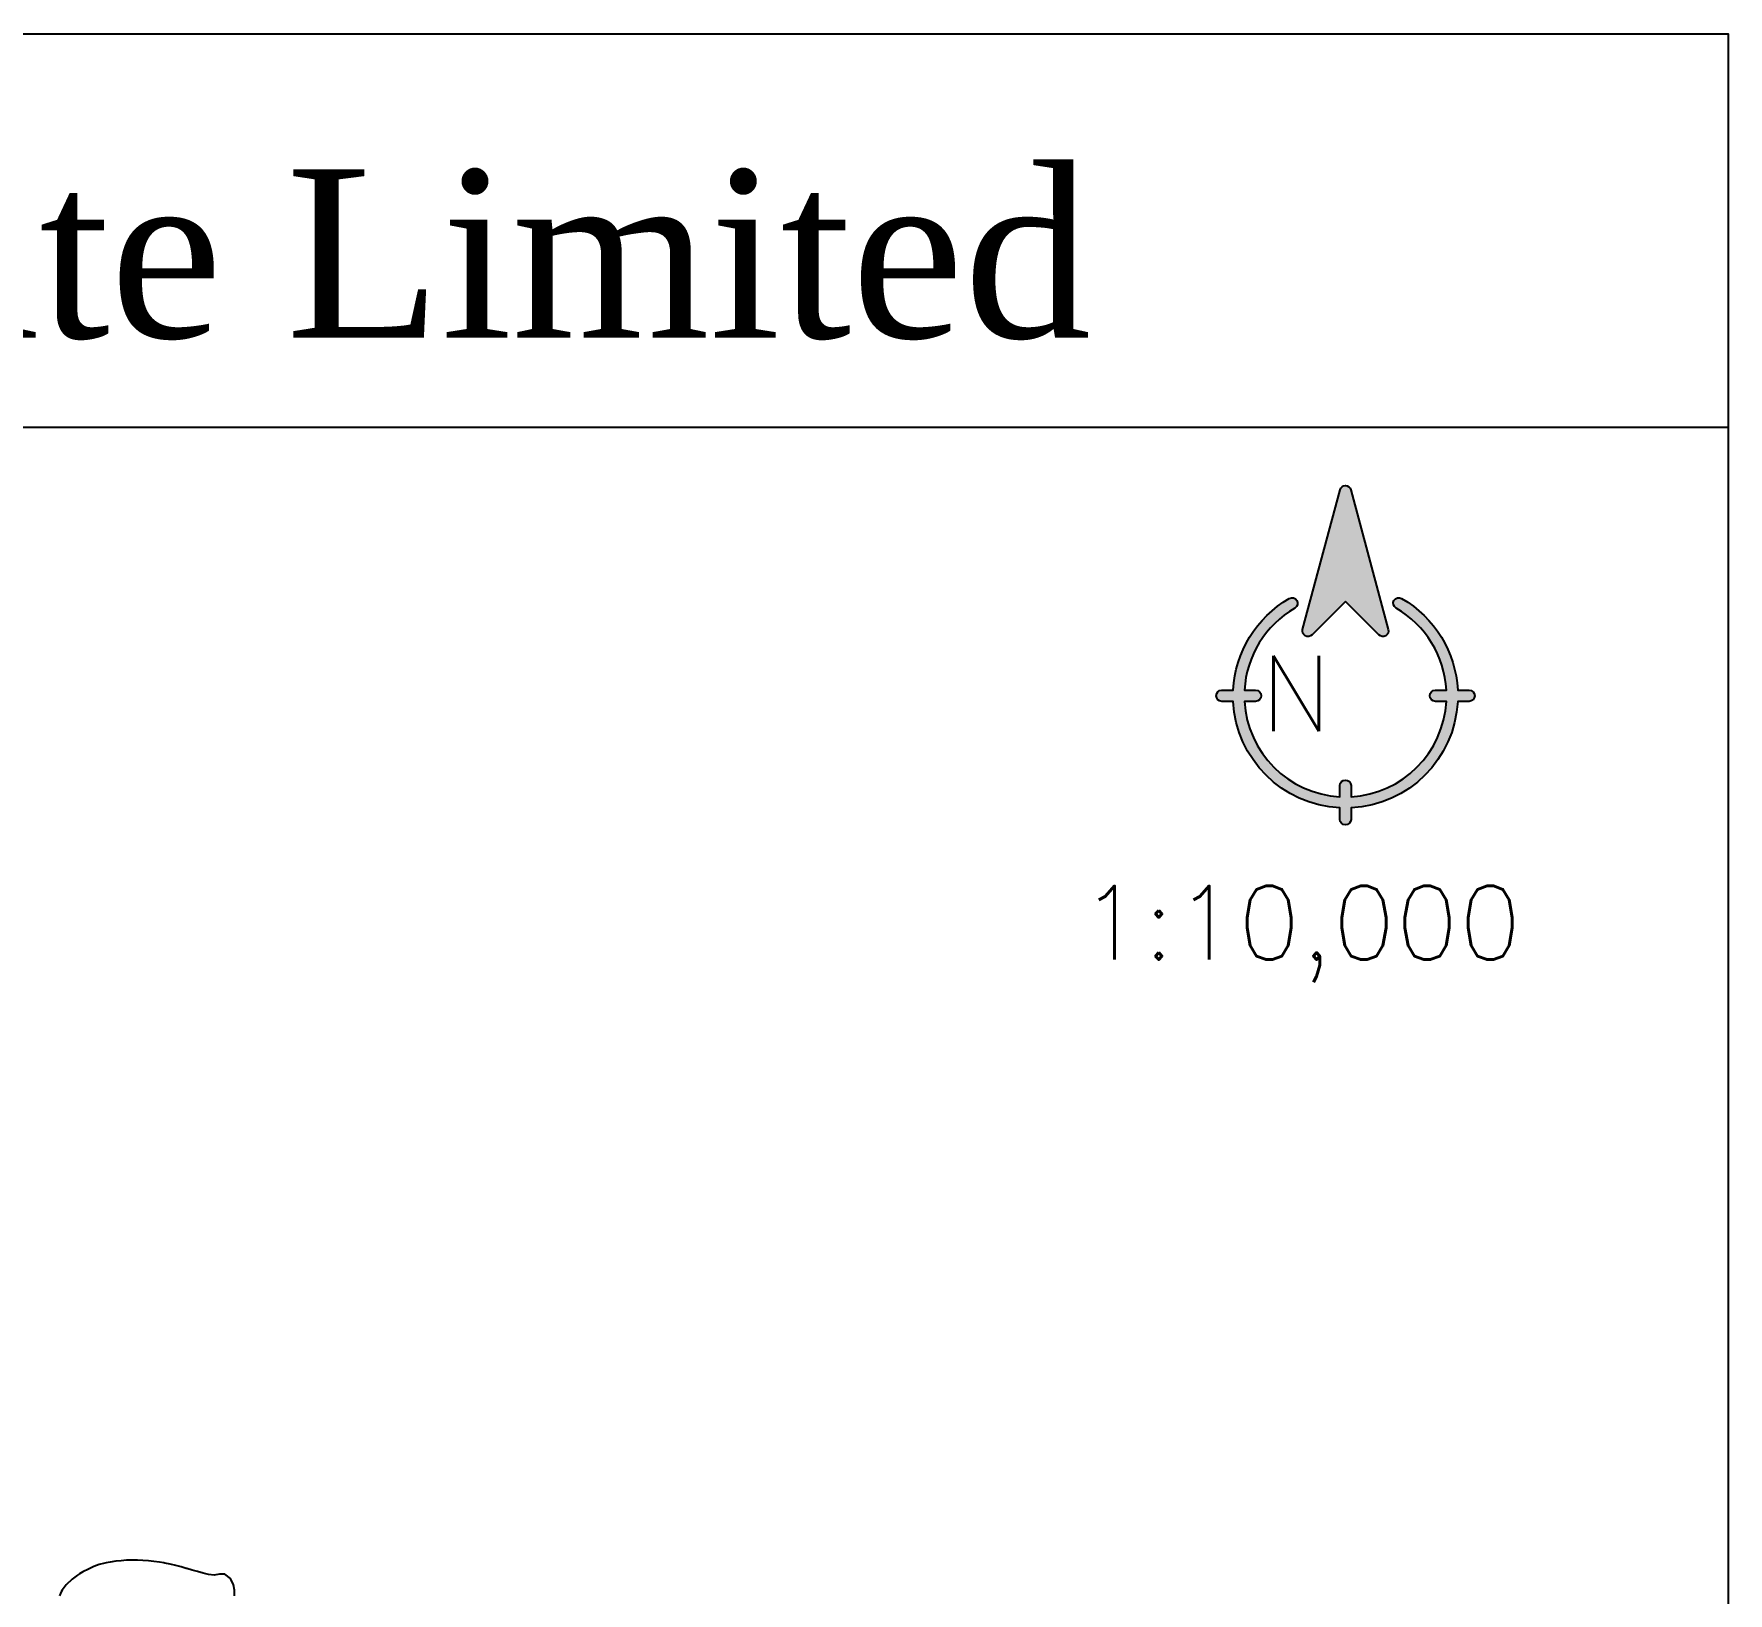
# Model space of a CAD drawing. Extents: x 771911 to 772814, y 1416488 to 1417835.
# Drawn here: x 772503.5 to 772813.5, y 1417549.7 to 1417835 of the extents above; entities that cross this region are included whole.
import ezdxf

# ---------------------------------------------------------------- set-up
doc = ezdxf.new("R2010")
doc.units = 0
doc.header["$MEASUREMENT"] = 0
doc.layers.get('0').update_dxf_attribs({"color": 1, "linetype": 'CONTINUOUS'})
for name, color, linetype in [('740.5', 1, 'CONTINUOUS'), ('cad-block.com', 250, 'CONTINUOUS'), ('Survey No. Boundary', 1, 'CONTINUOUS')]:
    doc.layers.add(name, color=color, linetype=linetype)
doc.styles.get("Standard").update_dxf_attribs({"font": 'romans.shx'})

# ---------------------------------------------------------------- blocks, each defined once
blk = doc.blocks.new('North 3_cad-block.com')
h = blk.add_hatch(color=0)
h.dxf.hatch_style = 1
edge = h.paths.add_edge_path()
edge.add_line((7.275957614183426e-12, 8.388994644315972), (-2.975850806531525, 5.413143837775351))
edge.add_arc((-3.329404197123949, 5.766697228368685), 0.4999999999994413, 165.0000000000325, 314.99999999992633, ccw=False)
edge.add_line((-3.812367110269406, 5.896106750919898), (-0.4829629131381807, 18.32161237355285))
edge.add_arc((7.275957614183426e-12, 18.19220285100164), 0.500000000000879, 14.999999999967486, 165.0000000000325, ccw=False)
edge.add_line((0.4829629131527327, 18.32161237355285), (3.812367110283958, 5.896106750919898))
edge.add_arc((3.329404197138501, 5.766697228368685), 0.500000000000879, -134.9999999999999, 14.999999999967486, ccw=False)
edge.add_line((2.975850806546077, 5.413143837776261), (7.275957614183426e-12, 8.388994644315972))
edge = h.paths.add_edge_path()
edge.add_line((0.500000000007276, -7.999999999996362), (0.500000000007276, -8.986100377802359))
edge.add_arc((7.275957614183426e-12, 3.637978807091713e-12), 9.000000000000282, 273.1847385367203, 356.8152614632797)
edge.add_line((8.986100377813273, -0.499999999996362), (8.000000000007276, -0.499999999996362))
edge.add_arc((8.000000000007276, 3.637978807091713e-12), 0.5, 90, 270, ccw=False)
edge.add_line((8.000000000007276, 0.500000000003638), (8.986100377813273, 0.500000000003638))
edge.add_arc((7.275957614183426e-12, 2.728484105318785e-12), 9.000000000000332, 3.184738536726091, 60.00000000000127)
edge.add_arc((4.750000000007276, 8.227241335955114), 0.4999999999998441, 59.99999999998971, 239.9999999999897, ccw=False)
edge.add_arc((1.091393642127514e-11, 3.637978807091713e-12), 9.999999999997426, 2.8659839825999143, 60.000000000015575, ccw=False)
edge.add_line((9.98749217772638, 0.500000000003638), (11.00000000000728, 0.500000000003638))
edge.add_arc((11.00000000000728, 3.637978807091713e-12), 0.5, -90, 90, ccw=False)
edge.add_line((11.00000000000728, -0.499999999996362), (9.98749217772638, -0.499999999996362))
edge.add_arc((1.091393642127514e-11, 3.637978807091713e-12), 9.999999999996382, 272.8659839825781, 357.1340160174001, ccw=False)
edge.add_line((0.500000000007276, -9.987492177715467), (0.500000000007276, -10.99999999999636))
edge.add_arc((7.275957614183426e-12, -10.99999999999636), 0.5, -180, 0, ccw=False)
edge.add_line((-0.499999999992724, -10.99999999999636), (-0.499999999992724, -9.987492177715467))
edge.add_arc((7.275957614183426e-12, 3.637978807091713e-12), 10.00000000000002, 182.8659839825989, 267.1340160174011, ccw=False)
edge.add_line((-9.987492177711829, -0.499999999996362), (-10.99999999999272, -0.499999999996362))
edge.add_arc((-10.99999999999272, 3.637978807091713e-12), 0.5, 90, 270, ccw=False)
edge.add_line((-10.99999999999272, 0.500000000003638), (-9.987492177711829, 0.500000000003638))
edge.add_arc((7.275957614183426e-12, 3.637978807091713e-12), 10.00000000000002, 119.99999999999989, 177.1340160174012, ccw=False)
edge.add_arc((-4.749999999992724, 8.227241335955114), 0.5000000000006317, -59.99999999998971, 119.99999999995819, ccw=False)
edge.add_arc((7.275957614183426e-12, 2.728484105318785e-12), 9.000000000000345, 119.9999999999987, 176.8152614632739)
edge.add_line((-8.98610037779872, 0.500000000003638), (-7.999999999992724, 0.500000000003638))
edge.add_arc((-7.999999999992724, 3.637978807091713e-12), 0.5, -90, 90, ccw=False)
edge.add_line((-7.999999999992724, -0.499999999996362), (-8.98610037779872, -0.499999999996362))
edge.add_arc((7.275957614183426e-12, 3.637978807091713e-12), 9.000000000000282, 183.1847385367203, 266.8152614632797)
edge.add_line((-0.499999999992724, -8.986100377802359), (-0.499999999992724, -7.999999999996362))
edge.add_arc((7.275957614183426e-12, -7.999999999996362), 0.5, 0, 180, ccw=False)
at = {"color": 0}
for points in [[(7.275957614183426e-12, 8.388994644315972), (-2.975850806531525, 5.413143837775351, -0.7673269879792456), (-3.812367110269406, 5.896106750919898), (-0.4829629131381807, 18.32161237355285, -0.7673269879794112), (0.4829629131527327, 18.32161237355285), (3.812367110283958, 5.896106750919898, -0.7673269879792461), (2.975850806546077, 5.413143837776261)], [(0.500000000007276, -7.999999999996362), (0.500000000007276, -8.986100377802359, 0.3820154769828921), (8.986100377813273, -0.499999999996362), (8.000000000007276, -0.499999999996362, -0.9999999999999999), (8.000000000007276, 0.500000000003638), (8.986100377813273, 0.500000000003638, 0.253109756565021), (4.500000000007276, 7.794228634063074, -0.99999999999909), (5.000000000007276, 8.660254037847153, -0.2545902106462957), (9.98749217772638, 0.500000000003638), (11.00000000000728, 0.500000000003638, -0.9999999999999999), (11.00000000000728, -0.499999999996362), (9.98749217772638, -0.499999999996362, -0.3852064779135853), (0.500000000007276, -9.987492177715467), (0.500000000007276, -10.99999999999636, -0.9999999999999999), (-0.499999999992724, -10.99999999999636), (-0.499999999992724, -9.987492177715467, -0.385206477913585), (-9.987492177711829, -0.499999999996362), (-10.99999999999272, -0.499999999996362, -0.9999999999999999), (-10.99999999999272, 0.500000000003638), (-9.987492177711829, 0.500000000003638, -0.2545902106462958), (-4.999999999992724, 8.660254037848063, -0.9999999999990906), (-4.499999999992724, 7.794228634063074, 0.2531097565650211), (-8.98610037779872, 0.500000000003638), (-7.999999999992724, 0.500000000003638, -0.9999999999999999), (-7.999999999992724, -0.499999999996362), (-8.98610037779872, -0.499999999996362, 0.3820154769828918), (-0.499999999992724, -8.986100377802359), (-0.499999999992724, -7.999999999996362, -0.9999999999999999)]]:
    blk.add_lwpolyline(points, format="xyb", close=True, dxfattribs=at)
at = {"color": 0, "insert": (1.638011694532906, 3.56177152969849), "char_height": 5, "width": 9.18465217034067, "attachment_point": 3}
blk.add_mtext('\\pxqj;{\\H1.3443x;N} ', dxfattribs=at)

msp = doc.modelspace()

# ---------------------------------------------------------------- linework, layer by layer
at = {"layer": '740.5', "color": 0, "linetype": 'Continuous'}
msp.add_polyline3d([(772540.1887066584, 1417549.20647, 740.5), (772540.1799265553, 1417550.20647, 740.5), (772539.9979364359, 1417551.20647, 740.5), (772539.5347848193, 1417552.20647, 740.5), (772539.4335800001, 1417552.3572779, 740.5), (772538.4335800002, 1417553.15022, 740.5), (772537.43358, 1417553.150435517, 740.5), (772536.4335800001, 1417552.981424628, 740.5), (772535.4335800001, 1417553.100755714, 740.5), (772534.9530605192, 1417553.20647, 740.5), (772534.4335800001, 1417553.360910154, 740.5), (772533.4335800002, 1417553.624880042, 740.5), (772532.43358, 1417553.902122174, 740.5), (772531.4335800001, 1417554.184918276, 740.5), (772531.3578224242, 1417554.20647, 740.5), (772530.4335800001, 1417554.463853966, 740.5), (772529.43358, 1417554.728558354, 740.5), (772528.43358, 1417554.966011985, 740.5), (772527.43358, 1417555.173861304, 740.5), (772527.2499065308, 1417555.20647, 740.5), (772526.4335800001, 1417555.349327143, 740.5), (772525.4335800001, 1417555.494141233, 740.5), (772524.4335800001, 1417555.601206842, 740.5), (772523.4335800001, 1417555.674622867, 740.5), (772522.4335800001, 1417555.711113963, 740.5), (772521.4335800001, 1417555.712530606, 740.5), (772520.4335800001, 1417555.679684286, 740.5), (772519.4335800001, 1417555.611162082, 740.5), (772518.4335800001, 1417555.504715614, 740.5), (772517.4335800001, 1417555.353528824, 740.5), (772516.7089423187, 1417555.20647, 740.5), (772516.4335800001, 1417555.153099214, 740.5), (772515.4335800001, 1417554.889327143, 740.5), (772514.4335800001, 1417554.536879357, 740.5), (772513.7045477421, 1417554.20647, 740.5), (772513.43358, 1417554.091401507, 740.5), (772512.43358, 1417553.576526497, 740.5), (772511.8434899099, 1417553.20647, 740.5), (772511.4335800001, 1417552.958513597, 740.5), (772510.4624055828, 1417552.20647, 740.5), (772510.4335800001, 1417552.185475208, 740.5), (772509.4335800001, 1417551.271946191, 740.5), (772509.3816932078, 1417551.20647, 740.5), (772508.6380409665, 1417550.20647, 740.5), (772508.4335800001, 1417549.900063315, 740.5), (772508.1250298141, 1417549.20647, 740.5)], dxfattribs=at)
at = {"layer": 'Survey No. Boundary', "color": 7, "linetype": 'Continuous', "true_color": 0xffffff}
msp.add_line((771910.5408758165, 1417763.021650095), (772813.5408758165, 1417763.021650095), dxfattribs=at)
msp.add_lwpolyline([(771910.5408758165, 1417835.021650095), (772813.5408758165, 1417835.021650095), (772813.5408758165, 1416487.791913806), (771910.5408758165, 1416491.654773924)], close=True, dxfattribs=at)

# ---------------------------------------------------------------- block references
at = {"layer": 'cad-block.com', "color": 7, "true_color": 0xffffff, "xscale": 2.05671308885962, "yscale": 2.05671308885962, "zscale": 2.05671308885962}
msp.add_blockref('North 3_cad-block.com', (772743.5091321056, 1417713.905918893), dxfattribs=at)

# ---------------------------------------------------------------- texts
at = {"layer": 'Survey No. Boundary', "color": 7, "linetype": 'Continuous', "true_color": 0xffffff}
msp.add_text('1:10,000', height=13.48189352105062, dxfattribs=at).set_placement((772694.8887224358, 1417665.619866313))
at = {"layer": 'Survey No. Boundary', "color": 7, "linetype": 'Continuous', "true_color": 0xffffff, "insert": (772054.7041736796, 1417810.210523711), "char_height": 30.80306165706781, "attachment_point": 1}
msp.add_mtext_dynamic_manual_height_columns('{\\fTimes New Roman|b0|i0|c0|p18;AMX Innovations Private Limited}', width=634.0445650173842, gutter_width=154.015308285339, heights=[0], dxfattribs=at)

doc.saveas('drawing.dxf')
